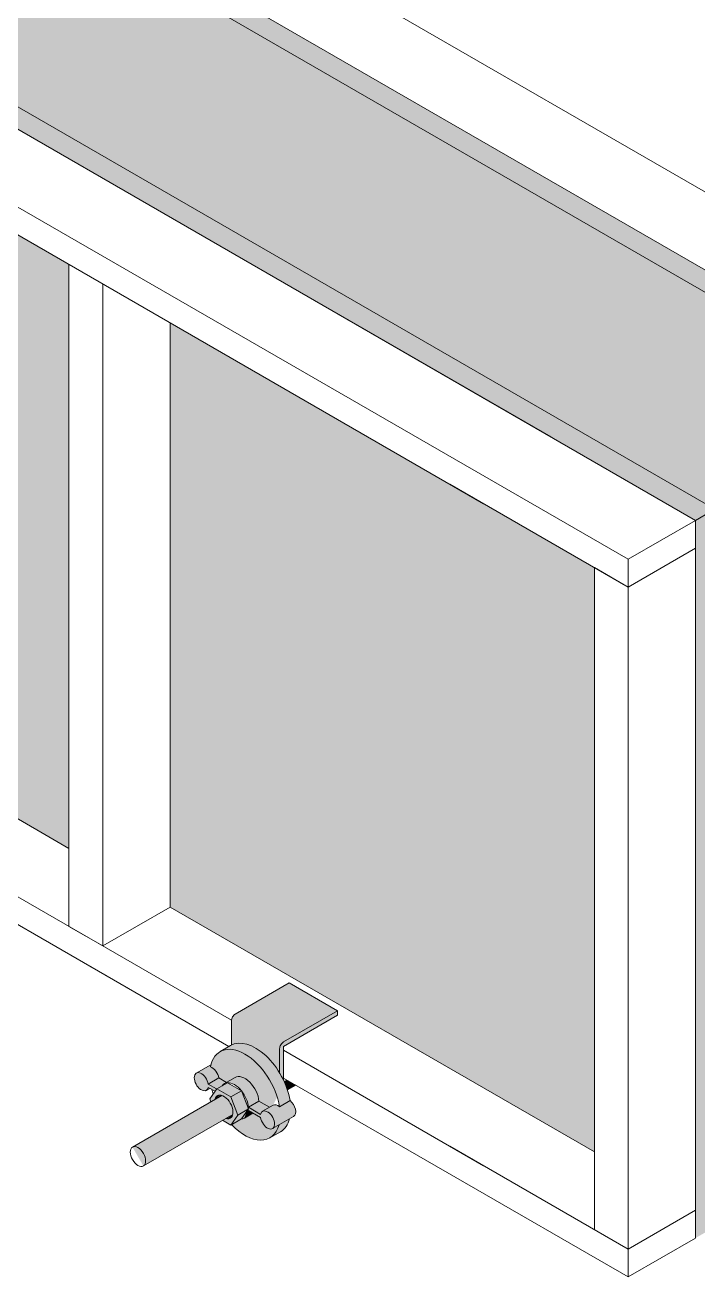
# Model space of a CAD drawing. Extents: x -20676 to 4767, y -817 to 13976.
# Drawn here: x -15678.3 to -15600, y 8213.4 to 8359.3 of the extents above; entities that cross this region are included whole.
import ezdxf

# ---------------------------------------------------------------- set-up
doc = ezdxf.new("R2010")
doc.units = 0
doc.layers.get('0').update_dxf_attribs({"lineweight": 13})
for name, color, linetype, lineweight in [('Demarcação 1', 252, 'Continuous', 9), ('Demarcação 2', 254, 'Continuous', 9), ('MADEIRA', 3, 'Continuous', 13)]:
    doc.layers.add(name, color=color, linetype=linetype, lineweight=lineweight)

msp = doc.modelspace()

# ---------------------------------------------------------------- hatches: boundary and pattern name
at = {"layer": 'Demarcação 1'}
h = msp.add_hatch(color=256, dxfattribs=at)
h.dxf.hatch_style = 1
h.paths.add_polyline_path([(-15772.55043446469, 8430.848973996595), (-15774.79563991632, 8429.552704024689), (-15576.6562588106, 8315.15687900621), (-15574.41105335868, 8316.453148978027)])
h = msp.add_hatch(color=256, dxfattribs=at)
h.dxf.hatch_style = 1
h.paths.add_polyline_path([(-15617.06995693972, 8311.268069090534), (-15600.23091605241, 8301.546044301438), (-15597.98571060102, 8302.84231427339), (-15796.12509170651, 8417.238139291825), (-15798.3702971583, 8415.94186931992)])
h = msp.add_hatch(color=256, dxfattribs=at)
h.dxf.hatch_style = 1
h.paths.add_polyline_path([(-15600.23091605241, 8217.936631115044), (-15597.98571060102, 8219.232901087053), (-15597.98571060102, 8302.84231427339), (-15600.23091605241, 8301.546044301438)])
h = msp.add_hatch(color=256, dxfattribs=at)
h.dxf.hatch_style = 1
h.set_gradient(color1=(132, 132, 132), tint=1, name='SPHERICAL')
edge = h.paths.add_edge_path()
edge.add_line((-15641.93560731649, 8244.412945290831), (-15647.54862094559, 8247.653620220408))
edge.add_line((-15647.54862094559, 8247.65362022051), (-15653.83519621024, 8244.024064299236))
edge.add_ellipse((-15653.83519621024, 8243.505556310476), major_axis=(-0.3175200000000008, -0.5499607724192708), ratio=0.577350269189626, start_angle=224.9999999998697, end_angle=314.9999999999998)
edge.add_line((-15654.28423730044, 8243.246302316089), (-15654.28423730044, 8240.41355518571))
edge.add_ellipse((-15651.47773048589, 8235.339055487488), major_axis=(-2.900423076923077, 5.023680132676035), ratio=0.577350269189626, start_angle=271.82644889274303, end_angle=358.17355110726766, ccw=False)
edge.add_line((-15648.67122367146, 8237.172880256105), (-15648.67122367146, 8240.1160488471))
edge.add_ellipse((-15648.22218258131, 8240.26488138074), major_axis=(0.3175200000000008, 0.5499607724192708), ratio=0.577350269189626, start_angle=44.9999999999348, end_angle=134.9999999999675, ccw=False)
edge.add_line((-15648.22218258131, 8240.78338936953), (-15641.93560731649, 8244.412945290833))
h = msp.add_hatch(color=256, dxfattribs=at)
h.dxf.hatch_style = 1
h.set_gradient(color1=(132, 132, 132), tint=1, name='SPHERICAL')
edge = h.paths.add_edge_path()
edge.add_line((-15641.93560731649, 8243.894437302044), (-15641.93560731649, 8244.412945290833))
edge.add_line((-15641.93560731649, 8244.412945290831), (-15648.22218258131, 8240.783389369528))
edge.add_ellipse((-15648.22218258131, 8240.26488138074), major_axis=(0.3175200000000008, 0.5499607724192708), ratio=0.577350269189626, start_angle=44.99999999993487, end_angle=134.9999999999675)
edge.add_line((-15648.67122367146, 8240.005627386281), (-15648.67122367146, 8237.172880256092))
edge.add_ellipse((-15651.47773048589, 8235.339055487488), major_axis=(-2.900423076923077, 5.023680132676035), ratio=0.577350269189626, start_angle=262.4688479150752, end_angle=271.82644889274303, ccw=False)
edge.add_line((-15648.22218258131, 8236.34074057181), (-15648.22218258131, 8240.264881380754))
edge.add_line((-15648.22218258131, 8240.26488138074), (-15641.93560731649, 8243.894437302042))
h = msp.add_hatch(color=256, dxfattribs=at)
h.dxf.hatch_style = 1
h.set_gradient(color1=(132, 132, 132), tint=1, name='SPHERICAL')
edge = h.paths.add_edge_path()
edge.add_ellipse((-15652.70827578158, 8234.628599829979), major_axis=(2.900423076923077, -5.023680132676035), ratio=0.577350269189626, start_angle=56.29308563726577, end_angle=180.0000000000022)
edge.add_ellipse((-15652.70827578158, 8234.628599829979), major_axis=(2.900423076923077, -5.023680132676035), ratio=0.577350269189626, start_angle=180.0000000000022, end_angle=210.153771802942)
edge.add_ellipse((-15652.70827578158, 8234.628599829979), major_axis=(2.900423076923077, -5.023680132676035), ratio=0.577350269189626, start_angle=210.153771802942, end_angle=213.7069143627306)
edge.add_ellipse((-15656.56398437422, 8236.854694223928), major_axis=(0.580084615384616, -1.004736026535201), ratio=0.5773502691896261, start_angle=56.536959032804816, end_angle=146.7236510024918, ccw=False)
edge.add_line((-15655.76019555329, 8236.580081373753), (-15654.86454153683, 8236.062975286384))
edge.add_line((-15654.86454153683, 8236.062975286382), (-15653.73354259651, 8236.715957829125))
edge.add_ellipse((-15652.70827578158, 8234.628599829979), major_axis=(1.160169230769228, -2.009472053070409), ratio=0.5773502691896264, start_angle=50.739170477262576, end_angle=180, ccw=False)
edge.add_line((-15651.07577296828, 8233.875528733253), (-15649.84866371331, 8233.167056874525))
edge.add_line((-15649.84866371336, 8233.167056874643), (-15649.30265891184, 8233.482292893686))
edge.add_ellipse((-15648.85256718849, 8232.402505435988), major_axis=(0.580084615384616, -1.004736026535201), ratio=0.5773502691896261, start_angle=123.276348997522, end_angle=180, ccw=False)
h = msp.add_hatch(color=256, dxfattribs=at)
h.dxf.hatch_style = 1
h.set_gradient(color1=(132, 132, 132), tint=1, name='SPHERICAL')
edge = h.paths.add_edge_path()
edge.add_ellipse((-15651.47773048589, 8235.339055487488), major_axis=(-2.900423076923077, 5.023680132676035), ratio=0.577350269189626, start_angle=271.826448892743, end_angle=358.1735511072677)
edge.add_ellipse((-15651.47773048589, 8235.339055487488), major_axis=(-2.900423076923077, 5.023680132676035), ratio=0.577350269189626, start_angle=358.1735511072677, end_angle=360.0000000000026)
edge.add_line((-15654.37815356306, 8240.362735620227), (-15655.60869885846, 8239.652279962662))
edge.add_ellipse((-15652.70827578158, 8234.628599829979), major_axis=(2.900423076923077, -5.023680132676035), ratio=0.577350269189626, start_angle=56.29308563726602, end_angle=180.0000000000024, ccw=False)
edge.add_line((-15648.68587630119, 8233.233779548107), (-15647.45533100544, 8233.94423520573))
edge.add_ellipse((-15651.47773048589, 8235.339055487488), major_axis=(-2.900423076923077, 5.023680132676035), ratio=0.577350269189626, start_angle=236.2930856372657, end_angle=249.994809911856)
edge.add_ellipse((-15651.47773048589, 8235.339055487488), major_axis=(-2.900423076923077, 5.023680132676035), ratio=0.577350269189626, start_angle=249.994809911856, end_angle=256.001000546177)
edge.add_ellipse((-15651.47773048589, 8235.339055487488), major_axis=(-2.900423076923077, 5.023680132676035), ratio=0.577350269189626, start_angle=256.001000546177, end_angle=260.5320794259401)
edge.add_ellipse((-15651.47773048589, 8235.339055487488), major_axis=(-2.900423076923077, 5.023680132676035), ratio=0.577350269189626, start_angle=260.5320794259401, end_angle=262.4688479150752)
edge.add_ellipse((-15651.47773048589, 8235.339055487488), major_axis=(-2.900423076923077, 5.023680132676035), ratio=0.577350269189626, start_angle=262.4688479150752, end_angle=271.826448892743)
h = msp.add_hatch(color=256, dxfattribs=at)
h.dxf.hatch_style = 1
h.set_gradient(color1=(132, 132, 132), tint=1, name='SPHERICAL')
edge = h.paths.add_edge_path()
edge.add_ellipse((-15656.56398437422, 8236.854694223928), major_axis=(0.580084615384616, -1.004736026535201), ratio=0.5773502691896261, start_angle=56.53695903280461, end_angle=146.7236510024917)
edge.add_ellipse((-15652.70827578158, 8234.628599829979), major_axis=(2.900423076923077, -5.023680132676035), ratio=0.577350269189626, start_angle=210.1537718029421, end_angle=213.7069143627307, ccw=False)
edge.add_line((-15656.67316233814, 8238.131308332544), (-15658.37461428565, 8237.148974592848))
edge.add_ellipse((-15657.79452966997, 8236.144238566392), major_axis=(0.580084615384616, -1.004736026535201), ratio=0.5773502691896261, start_angle=56.53695903281192, end_angle=180.0000000000038, ccw=False)
edge.add_line((-15656.99074084881, 8235.8696257161), (-15655.76019555312, 8236.580081373577))
h = msp.add_hatch(color=256, dxfattribs=at)
h.dxf.hatch_style = 1
h.set_gradient(color1=(132, 132, 132), tint=1, name='SPHERICAL')
edge = h.paths.add_edge_path()
edge.add_ellipse((-15657.79452966997, 8236.144238566392), major_axis=(0.580084615384616, -1.004736026535201), ratio=0.5773502691896261, start_angle=56.53695903281174, end_angle=180.0000000000032)
edge.add_ellipse((-15657.79452966997, 8236.144238566392), major_axis=(0.580084615384616, -1.004736026535201), ratio=0.5773502691896261, start_angle=180.0000000000032, end_angle=360.0000000000787)
edge.add_ellipse((-15657.79452966997, 8236.144238566392), major_axis=(0.580084615384616, -1.004736026535201), ratio=0.5773502691896261, start_angle=360.0000000000787, end_angle=393.4630409671884)
edge.add_line((-15656.99074084881, 8235.490716031978), (-15656.19436519656, 8235.030928334985))
edge.add_line((-15656.19436519703, 8235.030928334985), (-15656.0049103549, 8235.30045621495))
edge.add_line((-15656.0049103549, 8235.300456214953), (-15656.99074084881, 8235.869625716101))
h = msp.add_hatch(color=256, dxfattribs=at)
h.dxf.hatch_style = 1
h.set_gradient(color1=(132, 132, 132), tint=1, name='SPHERICAL')
edge = h.paths.add_edge_path()
edge.add_line((-15655.76019555329, 8236.580081373753), (-15656.99074084881, 8235.869625716101))
edge.add_line((-15656.99074084881, 8235.8696257161), (-15656.0049103549, 8235.30045621495))
edge.add_line((-15656.0049103549, 8235.300456214953), (-15655.98972990328, 8235.322052680474))
edge.add_line((-15655.98972990328, 8235.322052680474), (-15655.35973239241, 8235.68578191293))
edge.add_ellipse((-15653.93882107716, 8233.91814417221), major_axis=(1.160169230769228, -2.009472053070409), ratio=0.5773502691896264, start_angle=179.9999999999906, end_angle=194.9999999998853, ccw=False)
edge.add_line((-15655.09899030782, 8235.927616225345), (-15654.86454153683, 8236.06297528628))
edge.add_line((-15654.86454153683, 8236.062975286382), (-15655.76019555335, 8236.58008137365))
h = msp.add_hatch(color=256, dxfattribs=at)
h.dxf.hatch_style = 1
h.set_gradient(color1=(132, 132, 132), tint=1, name='SPHERICAL')
edge = h.paths.add_edge_path()
edge.add_ellipse((-15652.70827578158, 8234.628599829979), major_axis=(1.160169230769228, -2.009472053070409), ratio=0.5773502691896264, start_angle=50.73917047726241, end_angle=180)
edge.add_line((-15653.86844501247, 8236.63807188304), (-15655.09899030782, 8235.927616225359))
edge.add_ellipse((-15653.93882107716, 8233.91814417221), major_axis=(1.160169230769228, -2.009472053070409), ratio=0.5773502691896264, start_angle=165.000000000028, end_angle=179.9999999999906, ccw=False)
edge.add_ellipse((-15653.93882107716, 8233.91814417221), major_axis=(1.160169230769228, -2.009472053070409), ratio=0.5773502691896264, start_angle=104.9999999999738, end_angle=165.000000000028, ccw=False)
edge.add_ellipse((-15653.93882107716, 8233.91814417221), major_axis=(1.160169230769228, -2.009472053070409), ratio=0.5773502691896264, start_angle=50.739170477262576, end_angle=104.9999999999738, ccw=False)
edge.add_line((-15652.30631826369, 8233.165073075717), (-15651.07577296829, 8233.875528733268))
h = msp.add_hatch(color=256, dxfattribs=at)
h.dxf.hatch_style = 1
h.set_gradient(color1=(132, 132, 132), tint=1, name='SPHERICAL')
edge = h.paths.add_edge_path()
edge.add_line((-15647.38023053685, 8236.084410721385), (-15647.82927162711, 8236.343664715685))
edge.add_line((-15647.82927162706, 8236.343664715685), (-15648.13971123221, 8236.164432326193))
edge.add_ellipse((-15651.47773048589, 8235.339055487488), major_axis=(-2.900423076923077, 5.023680132676035), ratio=0.577350269189626, start_angle=256.0010005461773, end_angle=260.5320794259402, ccw=False)
edge.add_line((-15647.96182341349, 8235.748627917339), (-15647.38023053685, 8236.084410721385))
h = msp.add_hatch(color=256, dxfattribs=at)
h.dxf.hatch_style = 1
h.set_gradient(color1=(132, 132, 132), tint=1, name='SPHERICAL')
edge = h.paths.add_edge_path()
edge.add_line((-15653.52863931183, 8232.260414304394), (-15654.34900284249, 8234.374778470294))
edge.add_line((-15654.34900284237, 8234.374778470294), (-15655.98972990322, 8235.322052680473))
edge.add_line((-15655.98972990328, 8235.322052680474), (-15656.0049103549, 8235.300456214953))
edge.add_line((-15656.0049103549, 8235.300456214953), (-15656.1943651968, 8235.030928334987))
edge.add_line((-15656.19436519703, 8235.030928334985), (-15656.81009343341, 8234.154962724868))
edge.add_line((-15656.81009343341, 8234.154962724868), (-15656.67442719341, 8233.805303304405))
edge.add_line((-15656.6744271934, 8233.805303304407), (-15656.21110784849, 8234.07280085292))
edge.add_ellipse((-15655.16936637297, 8233.207688514587), major_axis=(-0.7541100000000018, 1.306156834495764), ratio=0.5773502691896261, start_angle=355.3200786188029, end_angle=392.6368975035609, ccw=False)
edge.add_ellipse((-15655.16936637297, 8233.207688514587), major_axis=(-0.7541100000000018, 1.306156834495764), ratio=0.5773502691896261, start_angle=349.0253361099256, end_angle=355.3200786188029, ccw=False)
edge.add_ellipse((-15655.16936637297, 8233.207688514587), major_axis=(-0.7541100000000018, 1.306156834495764), ratio=0.5773502691896261, start_angle=342.5928085264702, end_angle=349.0253361099256, ccw=False)
edge.add_ellipse((-15655.16936637297, 8233.207688514587), major_axis=(-0.7541100000000018, 1.306156834495764), ratio=0.5773502691896261, start_angle=335.92411531679977, end_angle=342.5928085264702, ccw=False)
edge.add_ellipse((-15655.16936637297, 8233.207688514587), major_axis=(-0.7541100000000018, 1.306156834495764), ratio=0.5773502691896261, start_angle=328.8867134268062, end_angle=335.92411531679977, ccw=False)
edge.add_line((-15655.39634846906, 8234.543202400042), (-15655.39770489709, 8234.542419266081))
edge.add_ellipse((-15655.16936637297, 8233.207688514587), major_axis=(-0.7541100000000018, 1.306156834495764), ratio=0.5773502691896261, start_angle=212.6368975035226, end_angle=327.36310249634704, ccw=False)
edge.add_ellipse((-15654.39002101867, 8233.657643764493), major_axis=(-0.7541100000000018, 1.306156834495764), ratio=0.5773502691896261, start_angle=147.3631024964392, end_angle=148.8867134268343, ccw=False)
edge.add_ellipse((-15655.16936637297, 8233.207688514587), major_axis=(-0.7541100000000018, 1.306156834495764), ratio=0.5773502691896261, start_angle=204.0758846831674, end_angle=211.1132865732151, ccw=False)
edge.add_ellipse((-15655.16936637297, 8233.207688514587), major_axis=(-0.7541100000000018, 1.306156834495764), ratio=0.5773502691896261, start_angle=197.407191473494, end_angle=204.0758846831674, ccw=False)
edge.add_ellipse((-15655.16936637297, 8233.207688514587), major_axis=(-0.7541100000000018, 1.306156834495764), ratio=0.5773502691896261, start_angle=190.974663889962, end_angle=197.407191473494, ccw=False)
edge.add_ellipse((-15655.16936637297, 8233.207688514587), major_axis=(-0.7541100000000018, 1.306156834495764), ratio=0.5773502691896261, start_angle=184.679921381206, end_angle=190.974663889962, ccw=False)
edge.add_ellipse((-15655.16936637297, 8233.207688514587), major_axis=(-0.7541100000000018, 1.306156834495764), ratio=0.5773502691896261, start_angle=147.3631024964392, end_angle=184.679921381206, ccw=False)
edge.add_line((-15654.94102784845, 8231.872957763155), (-15655.32019768788, 8231.654043954311))
edge.add_line((-15655.32019768788, 8231.65404395431), (-15654.34900284237, 8231.093324348702))
edge.add_line((-15654.34900284237, 8231.093324348702), (-15653.52863931183, 8232.260414304394))
h = msp.add_hatch(color=256, dxfattribs=at)
h.dxf.hatch_style = 1
h.set_gradient(color1=(132, 132, 132), tint=1, name='SPHERICAL')
h.paths.add_polyline_path([(-15654.75918460747, 8236.032508338241), (-15655.98972990328, 8235.322052680474), (-15654.34900284237, 8234.374778470294), (-15653.1184575468, 8235.085234128035)])
h = msp.add_hatch(color=256, dxfattribs=at)
h.dxf.hatch_style = 1
h.set_gradient(color1=(132, 132, 132), tint=1, name='SPHERICAL')
h.paths.add_polyline_path([(-15653.1184575468, 8235.085234128035), (-15654.34900284237, 8234.374778470294), (-15653.52863931183, 8232.260414304394), (-15652.2980940162, 8232.970869962048)])
h = msp.add_hatch(color=256, dxfattribs=at)
h.dxf.hatch_style = 1
h.set_gradient(color1=(132, 132, 132), tint=1, name='SPHERICAL')
edge = h.paths.add_edge_path()
edge.add_ellipse((-15650.08311248401, 8231.692049778352), major_axis=(0.580084615384616, -1.004736026535201), ratio=0.5773502691896261, start_angle=360.0000000000039, end_angle=540.0000000000034)
edge.add_ellipse((-15650.08311248401, 8231.692049778352), major_axis=(0.580084615384616, -1.004736026535201), ratio=0.5773502691896261, start_angle=180.0000000000032, end_angle=213.4630409671917)
edge.add_line((-15650.88690130528, 8232.34557231253), (-15652.30631826369, 8233.165073075601))
edge.add_ellipse((-15653.93882107716, 8233.91814417221), major_axis=(1.160169230769228, -2.009472053070409), ratio=0.5773502691896264, start_angle=50.73917047726241, end_angle=104.9999999999736)
edge.add_line((-15653.1184575468, 8235.085234128035), (-15652.2980940162, 8232.970869962048))
edge.add_line((-15652.2980940162, 8232.970869962048), (-15653.11845754685, 8231.803780006268))
edge.add_ellipse((-15653.93882107716, 8233.91814417221), major_axis=(1.160169230769228, -2.009472053070409), ratio=0.5773502691896264, start_angle=345.000000000011, end_angle=360.0000000000275)
edge.add_ellipse((-15653.93882107716, 8233.91814417221), major_axis=(1.160169230769228, -2.009472053070409), ratio=0.5773502691896264, start_angle=360.0000000000275, end_angle=399.2608295227375)
edge.add_line((-15652.30631826369, 8232.78616339161), (-15650.88690130528, 8231.966662628452))
edge.add_ellipse((-15650.08311248401, 8231.692049778352), major_axis=(0.580084615384616, -1.004736026535201), ratio=0.5773502691896261, start_angle=236.5369590328082, end_angle=360.0000000000039)
h = msp.add_hatch(color=256, dxfattribs=at)
h.dxf.hatch_style = 1
h.set_gradient(color1=(132, 132, 132), tint=1, name='SPHERICAL')
edge = h.paths.add_edge_path()
edge.add_line((-15646.79898394405, 8235.748827844633), (-15647.38023053679, 8236.084410721385))
edge.add_line((-15647.38023053685, 8236.084410721385), (-15647.96182341355, 8235.748627917339))
edge.add_ellipse((-15651.47773048589, 8235.339055487488), major_axis=(-2.900423076923077, 5.023680132676035), ratio=0.577350269189626, start_angle=249.99480991185618, end_angle=256.0010005461773, ccw=False)
edge.add_line((-15647.76006419432, 8235.193947903297), (-15646.79898394399, 8235.748827844634))
h = msp.add_hatch(color=256, dxfattribs=at)
h.dxf.hatch_style = 1
h.set_gradient(color1=(132, 132, 132), tint=1, name='SPHERICAL')
edge = h.paths.add_edge_path()
edge.add_ellipse((-15655.16936637297, 8233.207688514587), major_axis=(-0.7541100000000018, 1.306156834495764), ratio=0.5773502691896261, start_angle=212.6368975035515, end_angle=327.3631024963468)
edge.add_line((-15655.39770489709, 8234.542419266081), (-15665.80852374067, 8228.531730204044))
edge.add_ellipse((-15665.17348374059, 8227.431808659161), major_axis=(0.6350400000000023, -1.099921544838537), ratio=0.5773502691896261, start_angle=0, end_angle=179.9999999999757, ccw=False)
edge.add_ellipse((-15665.17348374059, 8227.431808659161), major_axis=(0.6350400000000023, -1.099921544838537), ratio=0.5773502691896261, start_angle=179.9999999999754, end_angle=359.9999999999752)
edge.add_line((-15664.53844374097, 8226.331887114306), (-15654.12762489664, 8232.342576176357))
h = msp.add_hatch(color=256, dxfattribs=at)
h.dxf.hatch_style = 1
h.set_gradient(color1=(132, 132, 132), tint=1, name='SPHERICAL')
edge = h.paths.add_edge_path(flags=17)
edge.add_line((-15651.07577296828, 8233.875528733253), (-15652.30631826369, 8233.165073075601))
edge.add_line((-15652.30631826369, 8233.165073075717), (-15650.88690130528, 8232.345572312544))
edge.add_ellipse((-15650.08311248401, 8231.692049778352), major_axis=(0.580084615384616, -1.004736026535201), ratio=0.5773502691896261, start_angle=540.0000000000032, end_angle=573.4630409671917, ccw=False)
edge.add_line((-15650.66319709957, 8232.696785804765), (-15649.84866371348, 8233.167056874641))
edge.add_line((-15649.84866371336, 8233.167056874643), (-15651.07577296828, 8233.87552873327))
h = msp.add_hatch(color=256, dxfattribs=at)
h.dxf.hatch_style = 1
h.set_gradient(color1=(132, 132, 132), tint=1, name='SPHERICAL')
edge = h.paths.add_edge_path()
edge.add_ellipse((-15647.62202189297, 8233.112961093555), major_axis=(0.580084615384616, -1.004736026535201), ratio=0.5773502691896261, start_angle=-2.518090105059784e-11, end_angle=123.276348997522)
edge.add_line((-15647.45533100544, 8233.94423520573), (-15648.68587630119, 8233.233779548107))
edge.add_ellipse((-15648.85256718849, 8232.402505435988), major_axis=(0.580084615384616, -1.004736026535201), ratio=0.5773502691896261, start_angle=123.276348997522, end_angle=180)
edge.add_line((-15649.43265180399, 8233.407241462417), (-15650.66319709951, 8232.696785804765))
edge.add_ellipse((-15650.08311248401, 8231.692049778352), major_axis=(0.580084615384616, -1.004736026535201), ratio=0.5773502691896261, start_angle=360.0000000000037, end_angle=540.0000000000032, ccw=False)
edge.add_line((-15649.45430247228, 8230.715445372589), (-15648.74338922491, 8231.125891327181))
edge.add_line((-15648.74338922491, 8231.125891327181), (-15647.04193727782, 8232.108225067037))
h = msp.add_hatch(color=256, dxfattribs=at)
h.dxf.hatch_style = 1
h.set_gradient(color1=(132, 132, 132), tint=1, name='SPHERICAL')
edge = h.paths.add_edge_path()
edge.add_ellipse((-15650.08311248401, 8231.692049778352), major_axis=(0.580084615384616, -1.004736026535201), ratio=0.5773502691896261, start_angle=236.53695903280828, end_angle=360.0000000000037, ccw=False)
edge.add_line((-15650.88690130528, 8231.96666262844), (-15651.78255532157, 8232.483768715852))
edge.add_line((-15651.78255532157, 8232.48376871585), (-15652.77865184639, 8231.90867211928))
edge.add_ellipse((-15653.93882107716, 8233.91814417221), major_axis=(1.160169230769228, -2.009472053070409), ratio=0.5773502691896264, start_angle=345.0000000000109, end_angle=360.0000000000275, ccw=False)
edge.add_line((-15653.1184575468, 8231.803780006254), (-15654.2628254161, 8231.143078909046))
edge.add_ellipse((-15652.70827578158, 8234.628599829979), major_axis=(2.900423076923077, -5.023680132676035), ratio=0.577350269189626, start_angle=292.7288384360598, end_angle=360.0000000000268)
edge.add_ellipse((-15652.70827578158, 8234.628599829979), major_axis=(2.900423076923077, -5.023680132676035), ratio=0.577350269189626, start_angle=360.0000000000268, end_angle=390.1537718029654)
edge.add_line((-15648.74338922491, 8231.125891327181), (-15649.50302786874, 8230.687313751776))
h = msp.add_hatch(color=256, dxfattribs=at)
h.dxf.hatch_style = 1
h.set_gradient(color1=(132, 132, 132), tint=1, name='SPHERICAL')
h.paths.add_polyline_path([(-15652.2980940162, 8232.970869962048), (-15653.52863931183, 8232.260414304394), (-15654.34900284237, 8231.093324348702), (-15653.1184575468, 8231.803780006254)])
h = msp.add_hatch(color=256, dxfattribs=at)
h.dxf.hatch_style = 1
h.set_gradient(color1=(132, 132, 132), tint=1, name='SPHERICAL')
edge = h.paths.add_edge_path()
edge.add_line((-15651.78255532157, 8232.48376871585), (-15652.30631826369, 8232.786163391596))
edge.add_ellipse((-15653.93882107716, 8233.91814417221), major_axis=(1.160169230769228, -2.009472053070409), ratio=0.5773502691896264, start_angle=360.0000000000275, end_angle=399.26082952273765, ccw=False)
edge.add_line((-15652.77865184627, 8231.908672119296), (-15651.78255532163, 8232.483768715867))
h = msp.add_hatch(color=256, dxfattribs=at)
h.dxf.hatch_style = 1
h.set_gradient(color1=(132, 132, 132), tint=1, name='SPHERICAL')
edge = h.paths.add_edge_path()
edge.add_ellipse((-15651.47773048589, 8235.339055487488), major_axis=(-2.900423076923077, 5.023680132676035), ratio=0.577350269189626, start_angle=179.9999999999974, end_angle=210.153771802964)
edge.add_line((-15647.51284392899, 8231.836346984952), (-15648.74338922492, 8231.125891327183))
edge.add_ellipse((-15652.70827578158, 8234.628599829979), major_axis=(2.900423076923077, -5.023680132676035), ratio=0.577350269189626, start_angle=360.0000000000268, end_angle=390.1537718029655, ccw=False)
edge.add_line((-15649.80785270436, 8229.604919697253), (-15648.57730740878, 8230.315375355021))
h = msp.add_hatch(color=256, dxfattribs=at)
h.dxf.hatch_style = 1
h.set_gradient(color1=(132, 132, 132), tint=1, name='SPHERICAL')
edge = h.paths.add_edge_path()
edge.add_ellipse((-15665.17348374059, 8227.431808659161), major_axis=(0.6350400000000029, -1.099921544838539), ratio=0.5773502691896262, start_angle=0, end_angle=179.9999999999754)
edge.add_ellipse((-15665.17348374059, 8227.431808659161), major_axis=(0.6350400000000029, -1.099921544838539), ratio=0.5773502691896262, start_angle=179.9999999999754, end_angle=359.9999999999752)
at = {"layer": 'Demarcação 2'}
h = msp.add_hatch(color=256, dxfattribs=at)
h.dxf.hatch_style = 1
h.paths.add_polyline_path([(-15774.79563991632, 8429.552704024689), (-15774.79563991632, 8404.923574558787), (-15597.98571060102, 8302.84231427339), (-15597.98571060102, 8249.695245426172), (-15576.6562588106, 8237.380680693292), (-15576.6562588106, 8315.15687900621)])
h = msp.add_hatch(color=256, dxfattribs=at)
h.dxf.hatch_style = 1
h.paths.add_polyline_path([(-15673.20009323028, 8331.360253654706), (-15705.75557227903, 8350.156168246998), (-15705.75557227903, 8282.101994723234), (-15673.20009323028, 8263.306080130928)])
h.paths.add_polyline_path([(-15688.62814872548, 8303.663972312897), (-15688.78967393113, 8303.870282889555), (-15688.93686315236, 8304.089824701492), (-15689.06765017454, 8304.319515860792), (-15689.18019903363, 8304.556132008709), (-15689.272929791, 8304.796351571284), (-15689.34454071026, 8305.036802394265), (-15689.39402653095, 8305.274109072498), (-15689.42069258028, 8305.504940342194), (-15689.42416452587, 8305.726055838992), (-15689.40439362881, 8305.934351586062), (-15689.3616574296, 8306.12690356619), (-15689.29655585059, 8306.301008772476), (-15689.210002775, 8306.454223149027), (-15689.1032132185, 8306.58439590243), (-15688.9776862724, 8306.689699692384), (-15688.83518405974, 8306.768656284412), (-15688.67770699958, 8306.82015730104), (-15688.50746572401, 8306.843479780897), (-15688.32685004808, 8306.838296327514), (-15688.13839541939, 8306.804679705172), (-15687.94474732834, 8306.743101817883), (-15687.74862416949, 8306.654427083551), (-15687.55277908139, 8306.539900301541), (-15687.35996130009, 8306.401129177082), (-15687.17287756548, 8306.240061752127), (-15686.99415412224, 8306.05895905963), (-15686.82629985629, 8305.860363385618), (-15686.67167107289, 8305.647062577853), (-15686.53243842179, 8305.422050911096), (-15686.41055642452, 8305.188487058367), (-15686.30773603525, 8304.949649740134), (-15686.22542062884, 8304.708891711003), (-15686.16476573258, 8304.469592687841), (-15686.12662280833, 8304.2351119015), (-15686.11152729921, 8304.008740950458), (-15686.11969111271, 8303.793657584387), (-15686.15099964709, 8303.592881104072), (-15686.20501339889, 8303.409229970006), (-15686.28097413357, 8303.245282242258), (-15686.37781552917, 8303.103339387666), (-15686.49417814442, 8302.985393972245), (-15686.62842850328, 8302.893101691234), (-15686.77868202508, 8302.827758126085), (-15686.94282947986, 8302.790280557158), (-15687.11856659704, 8302.781195087337), (-15687.3034264128, 8302.800629256812), (-15687.49481390026, 8302.84831025231), (-15687.69004239962, 8302.923568737264), (-15687.88637132936, 8303.025348247458), (-15688.08104466221, 8303.1522200213), (-15688.2713296117, 8303.302403058675), (-15688.4545549933, 8303.473789116477)])
h = msp.add_hatch(color=256, dxfattribs=at)
h.dxf.hatch_style = 1
h.paths.add_polyline_path([(-15612.01824467401, 8296.036896921134), (-15628.85728556097, 8305.75892171004), (-15661.41276460949, 8324.554836302394), (-15661.41276460949, 8256.500662778584), (-15612.01824467401, 8227.982723397356)])

# ---------------------------------------------------------------- linework, layer by layer
at = {"extrusion": (-1e-16, 0.816496580927726, 0.5773502691896261)}
for p, q in [((-15574.41105335868, 8316.453148978033), (-15772.55043446469, 8430.848973996599)), ((-15772.55043446469, 8430.848973996599), (-15591.25009424611, 8326.175173767038)), ((-15774.79563991632, 8429.552704024694), (-15576.6562588106, 8315.156879006214)), ((-15798.3702971583, 8415.941869319924), (-15600.23091605241, 8301.546044301442)), ((-15617.06995693972, 8311.268069090538), (-15798.3702971583, 8415.941869319924)), ((-15597.98571060102, 8302.842314273394), (-15796.12509170651, 8417.23813929183)), ((-15600.23091605241, 8301.546044301442), (-15597.98571060102, 8302.842314273394)), ((-15600.23091605241, 8217.936631115048), (-15600.23091605241, 8301.546044301442)), ((-15600.23091605241, 8217.936631115048), (-15600.23091605241, 8301.546044301442)), ((-15653.83519621024, 8244.024064299241), (-15647.54862094559, 8247.653620220513)), ((-15641.93560731649, 8244.412945290836), (-15647.54862094559, 8247.653620220513)), ((-15641.93560731649, 8244.412945290836), (-15648.22218258131, 8240.783389369533)), ((-15648.22218258131, 8240.264881380743), (-15641.93560731649, 8243.894437302048)), ((-15641.93560731649, 8243.894437302048), (-15641.93560731649, 8244.412945290836)), ((-15654.28423730044, 8240.413555185702), (-15654.28423730044, 8243.246302316094)), ((-15655.60869885846, 8239.652279962667), (-15654.37815356306, 8240.36273562023)), ((-15648.67122367146, 8237.172880256108), (-15648.67122367146, 8240.005627386387)), ((-15648.22218258131, 8236.340740571815), (-15648.22218258131, 8240.264881380743)), ((-15658.3746142857, 8237.148974592852), (-15656.67316233814, 8238.13130833255)), ((-15656.99074084881, 8235.869625716105), (-15655.76019555329, 8236.580081373757)), ((-15655.76019555329, 8236.580081373757), (-15654.86454153683, 8236.062975286386)), ((-15655.09899030782, 8235.927616225348), (-15653.86844501247, 8236.638071883046)), ((-15657.21444505447, 8235.139502539645), (-15656.79843314544, 8235.379687127597)), ((-15656.99074084881, 8235.869625716105), (-15656.0049103549, 8235.300456214956)), ((-15656.99074084881, 8235.490716031984), (-15656.19436519703, 8235.030928334989)), ((-15656.81009343341, 8234.154962724873), (-15655.98972990328, 8235.322052680478)), ((-15655.98972990328, 8235.322052680478), (-15654.75918460747, 8236.032508338247)), ((-15655.98972990328, 8235.322052680478), (-15654.34900284237, 8234.3747784703)), ((-15654.75918460747, 8236.032508338247), (-15653.1184575468, 8235.085234128039)), ((-15654.34900284237, 8234.3747784703), (-15653.1184575468, 8235.085234128039)), ((-15653.1184575468, 8235.085234128039), (-15652.2980940162, 8232.970869962051)), ((-15647.82927162706, 8236.34366471569), (-15648.13971123209, 8236.164432326199)), ((-15647.96182341349, 8235.748627917344), (-15647.38023053685, 8236.08441072139)), ((-15647.76006419432, 8235.1939479033), (-15646.79898394405, 8235.748827844638)), ((-15655.39770489709, 8234.542419266085), (-15665.80852374079, 8228.531730204048)), ((-15656.6744271934, 8233.80530330441), (-15656.81009343341, 8234.154962724873)), ((-15654.34900284237, 8234.3747784703), (-15653.52863931183, 8232.2604143044)), ((-15652.30631826369, 8233.165073075723), (-15651.07577296828, 8233.875528733259)), ((-15651.07577296828, 8233.875528733259), (-15649.84866371336, 8233.167056874647)), ((-15647.45533100544, 8233.944235205736), (-15648.68587630119, 8233.233779548113)), ((-15654.12762489669, 8232.342576176363), (-15664.53844374097, 8226.331887114311)), ((-15653.52863931183, 8232.2604143044), (-15654.34900284237, 8231.093324348705)), ((-15653.52863931183, 8232.2604143044), (-15652.2980940162, 8232.970869962051)), ((-15652.2980940162, 8232.970869962051), (-15653.1184575468, 8231.803780006258)), ((-15652.77865184627, 8231.9086721193), (-15651.78255532157, 8232.483768715856)), ((-15652.30631826369, 8233.165073075723), (-15650.88690130528, 8232.345572312535)), ((-15652.30631826369, 8232.786163391615), (-15650.88690130528, 8231.966662628443)), ((-15650.66319709957, 8232.696785804768), (-15649.43265180399, 8233.407241462422)), ((-15649.50302786868, 8230.687313751665), (-15647.04193727782, 8232.108225067042)), ((-15654.34900284237, 8231.093324348705), (-15655.32019768788, 8231.654043954315)), ((-15654.34900284237, 8231.093324348705), (-15653.1184575468, 8231.803780006258)), ((-15649.80785270436, 8229.604919697258), (-15648.57730740884, 8230.315375354938))]:
    msp.add_line(p, q, dxfattribs=at)
for centre, major_axis, ratio, start_param, end_param in [((-15653.83519621024, 8243.505556310478), (-0.3175199999999995, -0.5499607724192694), 0.5773502691896258, 3.926990816984967, 5.497787143782136), ((-15651.47773048589, 8235.33905548749), (-2.900423076923066, 5.023680132676023), 0.5773502691896254, 4.124092344067211, 6.283185307179627), ((-15652.70827578158, 8234.628599829983), (2.900423076923066, -5.023680132676023), 0.5773502691896254, 0.9824996904774184, 3.729889289907212), ((-15648.22218258131, 8240.264881380743), (0.3175199999999995, 0.5499607724192694), 0.5773502691896258, 0.7853981633963116, 2.356194490191775), ((-15656.56398437421, 8236.85469422393), (0.5800846153846146, -1.004736026535199), 0.5773502691896261, 0.9867560841875896, 2.56081080054056), ((-15657.79452966997, 8236.144238566394), (0.5800846153846146, -1.004736026535199), 0.5773502691896261, 0.986756084187714, 6.867225549786768), ((-15652.70827578158, 8234.628599829983), (1.160169230769225, -2.009472053070404), 0.5773502691896258, 0.8855655845589316, 3.141592653589792), ((-15652.70827578158, 8234.628599829983), (2.900423076923066, -5.023680132676023), 0.5773502691896254, 4.273907714514356, 4.372511808277698), ((-15653.93882107716, 8233.918144172212), (1.160169230769225, -2.009472053070404), 0.5773502691896258, 2.879793265791125, 3.403392041386938), ((-15653.93882107716, 8233.918144172212), (1.160169230769225, -2.009472053070404), 0.5773502691896258, 1.83259571459358, 2.879793265791125), ((-15653.93882107716, 8233.918144172212), (1.160169230769225, -2.009472053070404), 0.5773502691896258, 0.8855655845589316, 1.83259571459358), ((-15655.16936637297, 8233.207688514589), (-0.7541099999999946, 1.306156834495764), 0.5773502691896261, 2.571971334516736, 6.852806626252642), ((-15655.04631184349, 8233.278734080386), (-0.7541099999999946, 1.306156834495764), 0.5773502691896261, 0.0816800368335862, 0.5696213190730559), ((-15654.88223913701, 8233.373461501405), (0.7541099999999946, -1.306156834495764), 0.5773502691896261, 3.333136672768707, 3.711213972662897), ((-15654.71816643111, 8233.468188922425), (-0.7541099999999946, 1.306156834495764), 0.5773502691896261, 0.3038128047376282, 0.5696213190730047), ((-15654.55409372498, 8233.562916343475), (0.7541099999999946, -1.306156834495764), 0.5773502691896261, 3.561796111641442, 3.711213972662897), ((-15654.39002101867, 8233.657643764494), (-0.7541099999999946, 1.306156834495764), 0.5773502691896261, 0.5430292918183452, 0.5696213190731072), ((-15648.85256718849, 8232.40250543599), (0.5800846153846146, -1.004736026535199), 0.5773502691896261, 2.151578179844368, 3.141592653589792), ((-15647.62202189297, 8233.112961093557), (0.5800846153846146, -1.004736026535199), 0.5773502691896261, -4.395e-13, 2.151578179844368), ((-15654.88223913701, 8233.373461501405), (0.7541099999999946, -1.306156834495764), 0.5773502691896261, 5.713563988106526, 6.091641288000075), ((-15654.71816643111, 8233.468188922425), (-0.7541099999999946, 1.306156834495764), 0.5773502691896261, 2.571971334516736, 2.837779848851944), ((-15654.55409372498, 8233.562916343475), (0.7541099999999946, -1.306156834495764), 0.5773502691896261, 5.713563988106526, 5.862981849127713), ((-15654.39002101867, 8233.657643764494), (-0.7541099999999946, 1.306156834495764), 0.5773502691896261, 2.571971334516736, 2.598563361771502), ((-15653.93882107716, 8233.918144172212), (1.160169230769225, -2.009472053070404), 0.5773502691896258, 6.021385919380628, 6.968416049415553), ((-15650.08311248401, 8231.692049778354), (0.5800846153846146, -1.004736026535199), 0.5773502691896261, 4.128348737777444, 10.00881820337662), ((-15655.04631184349, 8233.278734080386), (-0.7541099999999946, 1.306156834495764), 0.5773502691896261, 2.571971334516502, 3.059912616755841), ((-15652.70827578158, 8234.628599829983), (2.900423076923066, -5.023680132676023), 0.5773502691896254, 5.109082046247772, 6.809467907036361), ((-15651.47773048589, 8235.33905548749), (-2.900423076923066, 5.023680132676023), 0.5773502691896254, 3.141592653589748, 3.667875253446552)]:
    msp.add_ellipse(centre, major_axis=major_axis, ratio=ratio, start_param=start_param, end_param=end_param)
msp.add_ellipse((-15665.17348374059, 8227.431808659163), major_axis=(0.6350399999999995, -1.099921544838537), ratio=0.5773502691896262)
at = {"layer": 'MADEIRA', "extrusion": (-1e-16, 0.816496580927726, 0.5773502691896261)}
for p, q in [((-15566.55283427825, 8320.990093879633), (-15764.69221538392, 8435.385918898142)), ((-15806.22851623902, 8411.404924418295), (-15608.08913513348, 8297.009099400047)), ((-15624.92817602044, 8303.490449259143), (-15806.22851623902, 8408.164249488587)), ((-15673.20009323028, 8331.36025365471), (-15669.27098369009, 8329.091781203937)), ((-15673.20009323028, 8254.232190327803), (-15673.20009323028, 8331.36025365471)), ((-15669.27098369009, 8251.963717876946), (-15669.27098369009, 8329.091781203937)), ((-15661.41276460949, 8256.50066277859), (-15661.41276460949, 8324.554836302397)), ((-15628.85728556097, 8305.758921710045), (-15608.08913513348, 8293.76842447044)), ((-15600.23091605241, 8301.546044301442), (-15608.08913513348, 8297.00909939983)), ((-15600.23091605241, 8298.305369371765), (-15600.23091605241, 8301.546044301442)), ((-15608.08913513348, 8293.768424470238), (-15600.23091605241, 8298.305369371765)), ((-15600.23091605241, 8298.305369371765), (-15608.08913513348, 8293.768424470238)), ((-15600.23091605241, 8221.1773060447), (-15600.23091605241, 8298.305369371765)), ((-15608.08913513348, 8297.00909939983), (-15608.08913513348, 8293.768424470238)), ((-15612.01824467401, 8296.036896920934), (-15608.08913513348, 8293.768424470238)), ((-15612.01824467401, 8218.90883359403), (-15612.01824467401, 8296.036896920934)), ((-15608.08913513348, 8216.640361143318), (-15608.08913513348, 8293.768424470238)), ((-15673.20009323028, 8263.306080130931), (-15705.75557227903, 8282.101994723238)), ((-15693.12629161372, 8265.736586328158), (-15654.28109946898, 8243.30930418684)), ((-15654.58433009759, 8240.243699542214), (-15693.12629161372, 8262.495911398564)), ((-15661.41276460949, 8256.50066277859), (-15669.27098369009, 8251.963717876946)), ((-15612.01824467401, 8227.982723397361), (-15661.41276460949, 8256.50066277859)), ((-15669.27098369009, 8251.963717876946), (-15673.20009323028, 8254.232190327803)), ((-15654.58433009759, 8240.243699542214), (-15671.51618914171, 8250.019312919203)), ((-15648.22218258131, 8239.811186890565), (-15624.92817602044, 8226.362385932296)), ((-15608.08913513348, 8213.39968621371), (-15648.22218258131, 8236.570511960932)), ((-15608.08913513348, 8216.640361143653), (-15628.85728556097, 8228.630858383096)), ((-15600.23091605241, 8221.1773060447), (-15608.08913513348, 8216.640361143318)), ((-15600.23091605241, 8221.1773060447), (-15608.08913513348, 8216.640361143318)), ((-15608.08913513348, 8216.640361143318), (-15612.01824467401, 8218.90883359403)), ((-15600.23091605241, 8217.936631115048), (-15608.08913513348, 8213.399686213595)), ((-15608.08913513348, 8216.640361143318), (-15608.08913513348, 8213.399686213595))]:
    msp.add_line(p, q, dxfattribs=at)

doc.saveas('drawing.dxf')
